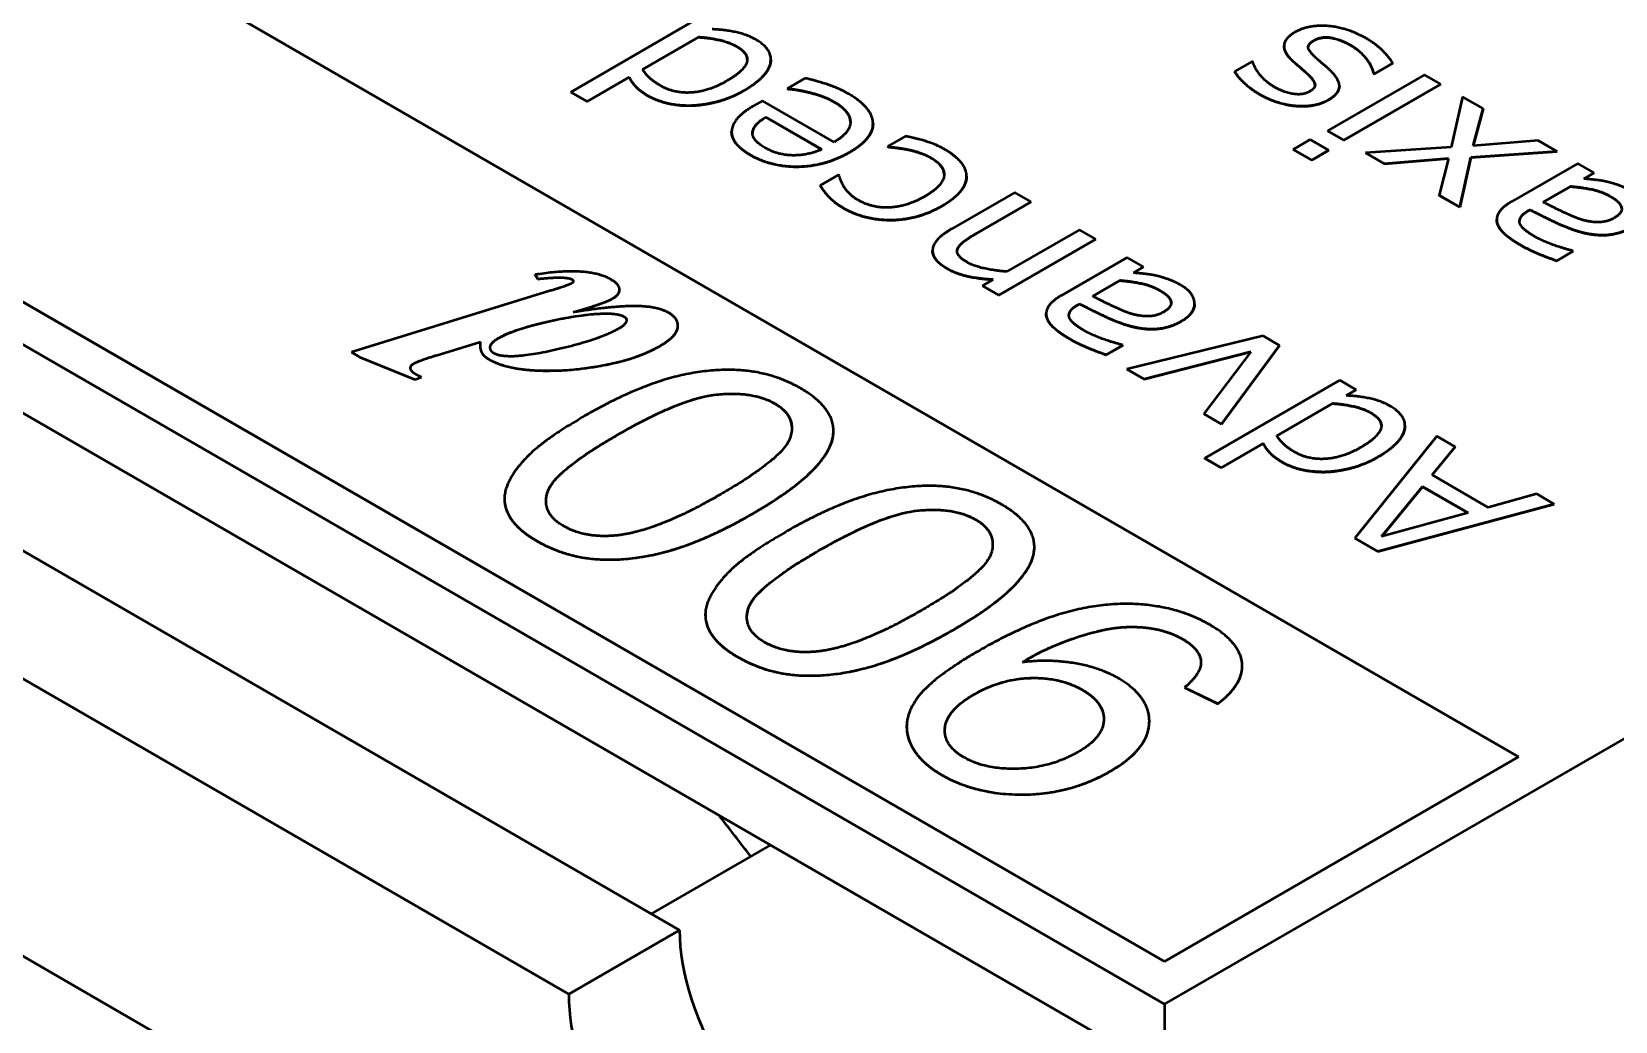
# Model space of a CAD drawing. Header units: millimetres. Extents: x 3137 to 5094, y 789 to 1822.
# Drawn here: x 4027.28 to 4057.59, y 1559.58 to 1578.5 of the extents above; entities that cross this region are included whole.
import ezdxf

# ---------------------------------------------------------------- set-up
doc = ezdxf.new("R2010")
doc.units = ezdxf.units.MM
doc.header["$LTSCALE"] = 1.8
doc.layers.add('외형선(ISO)', color=7, linetype='Continuous', lineweight=50)
doc.layers.add('좁은 외형선(ISO)', color=7, linetype='Continuous', lineweight=35)

msp = doc.modelspace()

# ---------------------------------------------------------------- linework, layer by layer
at = {"layer": '외형선(ISO)'}
for p, q in [((4055.738, 1564.633), (3993.513, 1600.558)), ((3985.32, 1596.645), (4048.96, 1559.903)), ((3986.735, 1596.645), (4048.96, 1560.719)), ((4048.96, 1560.719), (3986.735, 1596.645)), ((4047.829, 1559.249), (3986.452, 1594.685)), ((4040.184, 1578.843), (4037.598, 1577.35)), ((4038.974, 1577.783), (4040.041, 1578.399)), ((4040.041, 1578.398), (4038.975, 1577.782)), ((4040.041, 1578.398), (4040.041, 1578.399)), ((4051.25, 1578.234), (4051.25, 1578.235)), ((4041.429, 1577.973), (4041.429, 1577.974)), ((4050.637, 1577.936), (4050.304, 1577.743)), ((4050.654, 1577.926), (4050.637, 1577.936)), ((4052.981, 1577.698), (4053.332, 1577.901)), ((4053.332, 1577.9), (4052.981, 1577.697)), ((4053.332, 1577.9), (4053.332, 1577.901)), ((4037.911, 1577.169), (4038.716, 1577.634)), ((4038.716, 1577.633), (4037.911, 1577.169)), ((4038.716, 1577.633), (4038.716, 1577.634)), ((4042.087, 1577.614), (4041.746, 1577.417)), ((4050.304, 1577.742), (4050.304, 1577.743)), ((4053.939, 1577.679), (4052.082, 1576.607)), ((4052.965, 1577.707), (4052.981, 1577.698)), ((4052.965, 1577.706), (4052.965, 1577.707)), ((4052.981, 1577.697), (4052.965, 1577.706)), ((4052.981, 1577.697), (4052.981, 1577.698)), ((4054.252, 1577.498), (4053.939, 1577.679)), ((4037.598, 1577.35), (4037.911, 1577.169)), ((4037.598, 1577.349), (4037.598, 1577.35)), ((4037.911, 1577.169), (4037.598, 1577.349)), ((4041.746, 1577.417), (4041.762, 1577.407)), ((4041.746, 1577.416), (4041.746, 1577.417)), ((4041.762, 1577.407), (4041.746, 1577.416)), ((4041.762, 1577.407), (4041.762, 1577.407)), ((4052.31, 1577.466), (4052.31, 1577.467)), ((4054.252, 1577.498), (4052.395, 1576.426)), ((4052.395, 1576.426), (4054.252, 1577.498)), ((4054.252, 1577.498), (4054.252, 1577.498)), ((4054.664, 1577.26), (4054.45, 1576.295)), ((4055.06, 1577.032), (4054.664, 1577.26)), ((4037.911, 1577.169), (4037.911, 1577.169)), ((4039.92, 1577.089), (4039.92, 1577.09)), ((4041.267, 1577.182), (4041.098, 1577.084)), ((4042.637, 1576.391), (4041.267, 1577.182)), ((4051.512, 1577.08), (4051.512, 1577.081)), ((4054.87, 1576.318), (4055.06, 1577.032)), ((4055.06, 1577.031), (4054.87, 1576.318)), ((4055.06, 1577.031), (4055.06, 1577.032)), ((4042.398, 1576.253), (4041.334, 1576.868)), ((4041.334, 1576.868), (4042.399, 1576.254)), ((4041.334, 1576.868), (4041.334, 1576.868)), ((4042.95, 1576.795), (4042.95, 1576.796)), ((4043.384, 1576.744), (4043.384, 1576.745)), ((4040.678, 1576.587), (4040.678, 1576.588)), ((4044.005, 1576.505), (4043.661, 1576.306)), ((4051.751, 1576.439), (4051.427, 1576.253)), ((4052.104, 1576.235), (4051.751, 1576.439)), ((4052.082, 1576.607), (4052.395, 1576.426)), ((4052.082, 1576.606), (4052.082, 1576.607)), ((4052.395, 1576.426), (4052.082, 1576.606)), ((4052.395, 1576.426), (4052.395, 1576.426)), ((4056.112, 1576.424), (4054.87, 1576.318)), ((4056.476, 1576.214), (4056.112, 1576.424)), ((4013.8, 1576.264), (4039.68, 1561.322)), ((4043.661, 1576.306), (4043.677, 1576.297)), ((4043.661, 1576.305), (4043.661, 1576.306)), ((4043.677, 1576.296), (4043.661, 1576.305)), ((4043.677, 1576.296), (4043.677, 1576.297)), ((4051.427, 1576.253), (4051.781, 1576.048)), ((4051.427, 1576.252), (4051.427, 1576.253)), ((4051.781, 1576.048), (4051.427, 1576.252)), ((4051.781, 1576.048), (4052.104, 1576.235)), ((4052.104, 1576.234), (4051.781, 1576.048)), ((4051.781, 1576.048), (4051.781, 1576.048)), ((4052.104, 1576.234), (4052.104, 1576.235)), ((4054.45, 1576.295), (4052.807, 1576.188)), ((4053.171, 1575.978), (4052.807, 1576.188)), ((4052.807, 1576.188), (4053.171, 1575.979)), ((4052.807, 1576.188), (4052.807, 1576.188)), ((4053.171, 1575.979), (4054.397, 1576.08)), ((4054.397, 1576.079), (4053.171, 1575.978)), ((4054.397, 1576.08), (4054.217, 1575.374)), ((4054.828, 1576.097), (4054.613, 1575.145)), ((4054.613, 1575.146), (4054.828, 1576.097)), ((4054.828, 1576.097), (4056.476, 1576.214)), ((4056.476, 1576.213), (4054.828, 1576.097)), ((4054.828, 1576.097), (4054.828, 1576.097)), ((4056.476, 1576.213), (4056.476, 1576.214)), ((4042.722, 1575.764), (4042.374, 1575.563)), ((4042.738, 1575.755), (4042.722, 1575.764)), ((4045.175, 1575.74), (4045.175, 1575.741)), ((4045.175, 1575.73), (4045.175, 1575.731)), ((4053.171, 1575.978), (4053.171, 1575.979)), ((4056.872, 1575.986), (4055.611, 1575.258)), ((4057.185, 1575.805), (4056.872, 1575.986)), ((4056.989, 1575.692), (4057.185, 1575.805)), ((4057.185, 1575.804), (4056.99, 1575.691)), ((4057.185, 1575.804), (4057.185, 1575.805)), ((4042.374, 1575.562), (4042.374, 1575.563)), ((4046.096, 1575.43), (4044.89, 1574.734)), ((4046.409, 1575.249), (4046.096, 1575.43)), ((4056.211, 1575.242), (4056.731, 1575.542)), ((4056.731, 1575.541), (4056.212, 1575.242)), ((4056.731, 1575.541), (4056.731, 1575.542)), ((4046.409, 1575.249), (4045.35, 1574.637)), ((4045.35, 1574.638), (4046.409, 1575.249)), ((4046.409, 1575.249), (4046.409, 1575.249)), ((4054.217, 1575.374), (4054.613, 1575.146)), ((4054.217, 1575.373), (4054.217, 1575.374)), ((4054.613, 1575.145), (4054.217, 1575.373)), ((4054.613, 1575.145), (4054.613, 1575.146)), ((4037.559, 1560.097), (4011.679, 1575.039)), ((4055.32, 1574.908), (4055.32, 1574.909)), ((4055.91, 1575.069), (4055.959, 1575.097)), ((4055.959, 1575.096), (4055.91, 1575.068)), ((4055.959, 1575.096), (4055.959, 1575.097)), ((4047.647, 1574.534), (4045.791, 1573.462)), ((4045.791, 1573.463), (4047.647, 1574.534)), ((4047.334, 1574.715), (4045.946, 1573.914)), ((4047.647, 1574.534), (4047.334, 1574.715)), ((4047.647, 1574.534), (4047.647, 1574.534)), ((4048.96, 1559.903), (4074.416, 1574.599)), ((4044.523, 1574.313), (4044.523, 1574.314)), ((4045.003, 1574.358), (4045.003, 1574.358)), ((4056.468, 1574.122), (4056.785, 1574.305)), ((4056.785, 1574.304), (4056.468, 1574.121)), ((4056.785, 1574.305), (4056.769, 1574.314)), ((4056.785, 1574.304), (4056.785, 1574.305)), ((4048.249, 1574.187), (4046.989, 1573.459)), ((4048.563, 1574.006), (4048.249, 1574.187)), ((4048.367, 1573.893), (4048.563, 1574.006)), ((4048.563, 1574.005), (4048.368, 1573.893)), ((4048.563, 1574.005), (4048.563, 1574.006)), ((4056.468, 1574.121), (4056.468, 1574.122)), ((4036.921, 1573.856), (4036.921, 1573.857)), ((4036.921, 1573.857), (4036.967, 1573.774)), ((4036.921, 1573.856), (4036.967, 1573.773)), ((4036.967, 1573.773), (4036.967, 1573.774)), ((4037.478, 1573.798), (4037.478, 1573.799)), ((4045.684, 1573.762), (4045.478, 1573.643)), ((4045.791, 1573.462), (4045.478, 1573.643)), ((4045.478, 1573.643), (4045.791, 1573.463)), ((4045.478, 1573.643), (4045.478, 1573.643)), ((4047.589, 1573.444), (4048.108, 1573.744)), ((4048.108, 1573.743), (4047.589, 1573.443)), ((4048.108, 1573.743), (4048.108, 1573.744)), ((4034.73, 1556.423), (4005.315, 1573.406)), ((4037.201, 1573.545), (4033.402, 1572.373)), ((4038.533, 1573.57), (4038.533, 1573.571)), ((4045.791, 1573.462), (4045.791, 1573.463)), ((4037.643, 1573.137), (4037.992, 1573.242)), ((4037.648, 1573.137), (4037.992, 1573.241)), ((4037.992, 1573.241), (4037.992, 1573.242)), ((4046.697, 1573.11), (4046.697, 1573.111)), ((4047.288, 1573.27), (4047.336, 1573.298)), ((4047.336, 1573.297), (4047.288, 1573.269)), ((4047.336, 1573.297), (4047.336, 1573.298)), ((4049.538, 1573.3), (4049.538, 1573.301)), ((4039.649, 1572.88), (4039.649, 1572.881)), ((4035.02, 1572.313), (4035.869, 1572.57)), ((4035.02, 1572.312), (4035.869, 1572.569)), ((4035.865, 1572.502), (4035.865, 1572.503)), ((4047.845, 1572.323), (4048.163, 1572.506)), ((4048.163, 1572.505), (4047.845, 1572.322)), ((4048.163, 1572.506), (4048.146, 1572.515)), ((4048.163, 1572.505), (4048.163, 1572.506)), ((4050.852, 1572.685), (4048.243, 1572.046)), ((4050.056, 1571), (4051.165, 1572.504)), ((4051.165, 1572.503), (4050.056, 1570.999)), ((4051.165, 1572.504), (4050.852, 1572.685)), ((4051.165, 1572.503), (4051.165, 1572.504)), ((4033.402, 1572.373), (4033.564, 1572.279)), ((4033.402, 1572.372), (4033.402, 1572.373)), ((4033.402, 1572.372), (4033.564, 1572.279)), ((4033.564, 1572.279), (4034.616, 1571.852)), ((4033.564, 1572.279), (4034.616, 1571.853)), ((4033.564, 1572.279), (4033.564, 1572.279)), ((4047.845, 1572.322), (4047.845, 1572.323)), ((4048.571, 1571.858), (4050.617, 1572.381)), ((4050.616, 1572.38), (4048.571, 1571.857)), ((4050.617, 1572.381), (4049.718, 1571.195)), ((4034.616, 1571.853), (4034.74, 1571.898)), ((4034.616, 1571.852), (4034.74, 1571.897)), ((4034.616, 1571.852), (4034.616, 1571.853)), ((4034.74, 1571.897), (4034.74, 1571.898)), ((4048.571, 1571.857), (4048.243, 1572.046)), ((4048.243, 1572.046), (4048.571, 1571.858)), ((4048.243, 1572.046), (4048.243, 1572.046)), ((4048.571, 1571.857), (4048.571, 1571.858)), ((4052.32, 1571.837), (4049.734, 1570.344)), ((4052.633, 1571.656), (4052.32, 1571.837)), ((4052.44, 1571.544), (4052.633, 1571.656)), ((4052.633, 1571.655), (4052.441, 1571.544)), ((4052.633, 1571.655), (4052.633, 1571.656)), ((4049.718, 1571.195), (4050.056, 1571)), ((4049.718, 1571.194), (4049.718, 1571.195)), ((4050.056, 1570.999), (4049.718, 1571.194)), ((4051.11, 1570.776), (4052.177, 1571.392)), ((4052.177, 1571.391), (4051.111, 1570.776)), ((4052.177, 1571.391), (4052.177, 1571.392)), ((4050.056, 1570.999), (4050.056, 1571)), ((4053.565, 1570.967), (4053.565, 1570.967)), ((4042.627, 1570.867), (4042.627, 1570.868)), ((4050.047, 1570.163), (4050.852, 1570.627)), ((4050.852, 1570.626), (4050.047, 1570.162)), ((4050.852, 1570.626), (4050.852, 1570.627)), ((4054.177, 1570.765), (4052.603, 1568.816)), ((4054.526, 1570.563), (4054.177, 1570.765)), ((4049.734, 1570.344), (4050.047, 1570.163)), ((4049.734, 1570.343), (4049.734, 1570.344)), ((4050.047, 1570.162), (4049.734, 1570.343)), ((4054.082, 1570.026), (4054.526, 1570.563)), ((4054.526, 1570.562), (4054.082, 1570.026)), ((4054.526, 1570.562), (4054.526, 1570.563)), ((4050.047, 1570.162), (4050.047, 1570.163)), ((4052.056, 1570.083), (4052.056, 1570.083)), ((4055.159, 1569.405), (4054.082, 1570.026)), ((4053.118, 1568.849), (4053.9, 1569.802)), ((4053.9, 1569.801), (4053.119, 1568.85)), ((4053.9, 1569.802), (4054.771, 1569.3)), ((4053.9, 1569.801), (4053.9, 1569.802)), ((4054.77, 1569.299), (4053.9, 1569.801)), ((4036.33, 1569.569), (4036.33, 1569.569)), ((4053.044, 1568.561), (4056.42, 1569.47)), ((4056.42, 1569.469), (4053.044, 1568.56)), ((4056.086, 1569.662), (4055.159, 1569.405)), ((4056.42, 1569.47), (4056.086, 1569.662)), ((4056.42, 1569.469), (4056.42, 1569.47)), ((4054.771, 1569.3), (4053.118, 1568.849)), ((4052.603, 1568.816), (4053.044, 1568.561)), ((4052.603, 1568.815), (4052.603, 1568.816)), ((4053.044, 1568.56), (4052.603, 1568.815)), ((4046.472, 1568.647), (4046.472, 1568.648)), ((4053.044, 1568.56), (4053.044, 1568.561)), ((4040.175, 1567.349), (4040.175, 1567.35)), ((4050.45, 1566.366), (4050.45, 1566.367)), ((4049.345, 1565.958), (4049.345, 1565.959)), ((4049.345, 1565.959), (4049.983, 1565.652)), ((4049.345, 1565.958), (4049.983, 1565.651)), ((4049.983, 1565.651), (4049.983, 1565.652)), ((4044.028, 1565.209), (4044.028, 1565.21)), ((4048.672, 1565.312), (4048.672, 1565.313)), ((4048.96, 1560.719), (4055.738, 1564.633)), ((4055.738, 1564.632), (4048.96, 1560.719)), ((4055.738, 1564.632), (4055.738, 1564.633)), ((4039.145, 1561.631), (4041.424, 1562.947)), ((4037.559, 1560.097), (4039.68, 1561.322)), ((4048.96, 1560.719), (4048.96, 1560.719)), ((4048.96, 1559.903), (4048.96, 1538.674))]:
    msp.add_line(p, q, dxfattribs=at)
for centre, major_axis, start_param, end_param in [((4033.245, 1553.606), (-10, 17.321), 4.913747, 4.964613), ((4042.155, 1559.894), (1.75, -3.031), 3.927277, 5.632048), ((4040.034, 1558.669), (1.75, -3.031), 3.927277, 7.068298)]:
    msp.add_ellipse(centre, major_axis=major_axis, ratio=0.57735, start_param=start_param, end_param=end_param, dxfattribs=at)
for points, degree in [([(4041.148, 1578.348), (4040.976, 1578.447), (4040.556, 1578.54), (4040.304, 1578.55)], 2), ([(4051.458, 1578.493), (4051.256, 1578.377), (4051.25, 1578.238)], 2), ([(4052.821, 1578.376), (4052.458, 1578.585), (4051.712, 1578.64), (4051.458, 1578.493)], 2), ([(4040.041, 1578.399), (4040.253, 1578.386), (4040.643, 1578.296), (4040.776, 1578.219)], 2), ([(4040.776, 1578.218), (4040.643, 1578.295), (4040.253, 1578.385), (4040.041, 1578.398)], 2), ([(4040.776, 1578.219), (4041.025, 1578.076), (4040.906, 1577.746), (4040.576, 1577.556)], 2), ([(4040.977, 1577.973), (4040.976, 1578.103), (4040.776, 1578.218)], 2), ([(4040.904, 1577.371), (4041.358, 1577.634), (4041.481, 1578.155), (4041.148, 1578.348)], 2), ([(4051.25, 1578.238), (4051.248, 1578.099), (4051.415, 1577.944)], 2), ([(4051.415, 1577.943), (4051.25, 1578.096), (4051.25, 1578.234)], 2), ([(4051.817, 1578.332), (4051.712, 1578.271), (4051.712, 1578.206)], 2), ([(4051.712, 1578.199), (4051.706, 1578.268), (4051.817, 1578.332)], 2), ([(4051.86, 1578.005), (4051.722, 1578.131), (4051.712, 1578.199)], 2), ([(4051.817, 1578.332), (4051.961, 1578.415), (4052.326, 1578.358), (4052.532, 1578.239)], 2), ([(4052.532, 1578.238), (4052.326, 1578.357), (4051.961, 1578.414), (4051.817, 1578.332)], 2), ([(4052.532, 1578.239), (4052.698, 1578.143), (4052.93, 1577.858), (4052.965, 1577.707)], 2), ([(4052.965, 1577.706), (4052.93, 1577.857), (4052.698, 1578.143), (4052.532, 1578.238)], 2), ([(4053.332, 1577.901), (4053.272, 1578.001), (4053.027, 1578.257), (4052.821, 1578.376)], 2), ([(4051.07, 1577.444), (4050.906, 1577.538), (4050.684, 1577.806), (4050.654, 1577.926)], 2), ([(4051.415, 1577.944), (4051.47, 1577.894), (4051.644, 1577.747), (4051.71, 1577.685)], 2), ([(4051.71, 1577.684), (4051.644, 1577.746), (4051.47, 1577.893), (4051.415, 1577.943)], 2), ([(4052.151, 1577.746), (4052.086, 1577.811), (4051.91, 1577.957), (4051.86, 1578.005)], 2), ([(4038.716, 1577.634), (4038.774, 1577.523), (4038.94, 1577.357), (4039.085, 1577.273)], 2), ([(4039.085, 1577.272), (4038.94, 1577.356), (4038.774, 1577.522), (4038.716, 1577.633)], 2), ([(4039.318, 1577.47), (4039.2, 1577.538), (4039.043, 1577.678), (4038.974, 1577.783)], 2), ([(4040.576, 1577.556), (4040.239, 1577.361), (4039.58, 1577.319), (4039.318, 1577.47)], 2), ([(4042.912, 1577.318), (4042.73, 1577.423), (4042.312, 1577.561), (4042.087, 1577.614)], 2), ([(4050.304, 1577.743), (4050.359, 1577.644), (4050.619, 1577.4), (4050.785, 1577.305)], 2), ([(4050.785, 1577.304), (4050.619, 1577.4), (4050.359, 1577.643), (4050.304, 1577.742)], 2), ([(4051.71, 1577.685), (4051.829, 1577.574), (4051.841, 1577.5)], 2), ([(4051.841, 1577.499), (4051.829, 1577.573), (4051.71, 1577.684)], 2), ([(4052.1, 1577.199), (4052.284, 1577.305), (4052.33, 1577.567), (4052.151, 1577.746)], 2), ([(4039.085, 1577.273), (4039.247, 1577.18), (4039.681, 1577.083), (4039.92, 1577.09)], 2), ([(4039.92, 1577.089), (4039.681, 1577.082), (4039.247, 1577.179), (4039.085, 1577.272)], 2), ([(4039.92, 1577.09), (4040.164, 1577.101), (4040.669, 1577.236), (4040.904, 1577.371)], 2), ([(4040.904, 1577.37), (4040.669, 1577.235), (4040.164, 1577.1), (4039.92, 1577.089)], 2), ([(4042.643, 1577.157), (4042.453, 1577.267), (4041.918, 1577.401), (4041.762, 1577.407)], 2), ([(4041.762, 1577.407), (4041.918, 1577.402), (4042.453, 1577.267), (4042.643, 1577.158)], 2), ([(4042.932, 1576.195), (4043.393, 1576.461), (4043.374, 1577.05), (4042.912, 1577.318)], 2), ([(4050.785, 1577.305), (4050.963, 1577.202), (4051.34, 1577.089), (4051.512, 1577.081)], 2), ([(4051.512, 1577.08), (4051.34, 1577.088), (4050.963, 1577.201), (4050.785, 1577.304)], 2), ([(4051.74, 1577.36), (4051.609, 1577.284), (4051.241, 1577.344), (4051.07, 1577.444)], 2), ([(4051.841, 1577.5), (4051.856, 1577.426), (4051.74, 1577.36)], 2), ([(4051.843, 1577.483), (4051.843, 1577.491), (4051.841, 1577.499)], 2), ([(4041.098, 1577.084), (4040.693, 1576.851), (4040.663, 1576.362), (4041.039, 1576.145)], 2), ([(4042.643, 1577.158), (4042.786, 1577.075), (4042.944, 1576.891), (4042.95, 1576.796)], 2), ([(4042.95, 1576.795), (4042.944, 1576.89), (4042.786, 1577.074), (4042.643, 1577.157)], 2), ([(4051.512, 1577.081), (4051.688, 1577.07), (4051.987, 1577.133), (4052.1, 1577.199)], 2), ([(4052.1, 1577.198), (4051.987, 1577.132), (4051.688, 1577.069), (4051.512, 1577.08)], 2), ([(4041.314, 1576.285), (4041.065, 1576.429), (4041.089, 1576.725), (4041.334, 1576.868)], 2), ([(4042.95, 1576.796), (4042.96, 1576.697), (4042.809, 1576.491), (4042.637, 1576.391)], 2), ([(4043.384, 1576.744), (4043.384, 1576.455), (4042.932, 1576.195)], 2), ([(4042.951, 1576.772), (4042.951, 1576.784), (4042.95, 1576.795)], 2), ([(4041.039, 1576.144), (4040.678, 1576.353), (4040.678, 1576.587)], 2), ([(4044.756, 1576.253), (4044.599, 1576.344), (4044.235, 1576.458), (4044.005, 1576.505)], 2), ([(4042.932, 1576.195), (4042.477, 1575.932), (4041.445, 1575.91), (4041.039, 1576.144)], 2), ([(4041.039, 1576.145), (4041.445, 1575.911), (4042.477, 1575.933), (4042.932, 1576.195)], 2), ([(4042.399, 1576.254), (4042.158, 1576.138), (4041.566, 1576.139), (4041.314, 1576.285)], 2), ([(4043.677, 1576.297), (4043.74, 1576.293), (4043.938, 1576.268), (4044.039, 1576.249)], 2), ([(4044.039, 1576.248), (4043.938, 1576.267), (4043.74, 1576.293), (4043.677, 1576.296)], 2), ([(4044.039, 1576.249), (4044.158, 1576.227), (4044.403, 1576.142), (4044.498, 1576.087)], 2), ([(4044.498, 1576.086), (4044.403, 1576.141), (4044.158, 1576.226), (4044.039, 1576.248)], 2), ([(4044.498, 1576.087), (4044.77, 1575.93), (4044.712, 1575.548), (4044.376, 1575.354)], 2), ([(4044.744, 1575.775), (4044.744, 1575.944), (4044.498, 1576.086)], 2), ([(4045.174, 1575.736), (4045.177, 1575.875), (4044.958, 1576.136), (4044.756, 1576.253)], 2), ([(4043.102, 1575.281), (4042.958, 1575.364), (4042.772, 1575.609), (4042.738, 1575.755)], 2), ([(4044.7, 1575.168), (4044.944, 1575.309), (4045.177, 1575.597), (4045.174, 1575.736)], 2), ([(4045.175, 1575.74), (4045.175, 1575.738), (4045.174, 1575.735)], 2), ([(4042.374, 1575.563), (4042.437, 1575.452), (4042.655, 1575.224), (4042.815, 1575.132)], 2), ([(4042.815, 1575.131), (4042.655, 1575.223), (4042.437, 1575.452), (4042.374, 1575.562)], 2), ([(4056.731, 1575.542), (4056.935, 1575.527), (4057.337, 1575.444), (4057.5, 1575.35)], 2), ([(4057.5, 1575.349), (4057.337, 1575.443), (4056.935, 1575.526), (4056.731, 1575.541)], 2), ([(4057.397, 1575.64), (4057.3, 1575.661), (4057.058, 1575.685), (4056.989, 1575.692)], 2), ([(4057.902, 1575.451), (4057.767, 1575.529), (4057.512, 1575.616), (4057.397, 1575.64)], 2), ([(4042.815, 1575.132), (4043.225, 1574.895), (4044.245, 1574.905), (4044.7, 1575.168)], 2), ([(4044.7, 1575.167), (4044.245, 1574.905), (4043.225, 1574.894), (4042.815, 1575.131)], 2), ([(4044.376, 1575.354), (4044.031, 1575.155), (4043.368, 1575.127), (4043.102, 1575.281)], 2), ([(4055.611, 1575.258), (4055.434, 1575.155), (4055.3, 1574.952), (4055.329, 1574.847)], 2), ([(4056.925, 1574.915), (4056.781, 1574.963), (4056.361, 1575.166), (4056.211, 1575.242)], 2), ([(4057.5, 1575.35), (4057.696, 1575.237), (4057.727, 1575.033), (4057.567, 1574.94)], 2), ([(4055.329, 1574.846), (4055.32, 1574.878), (4055.32, 1574.908)], 2), ([(4055.329, 1574.847), (4055.357, 1574.74), (4055.583, 1574.534), (4055.779, 1574.421)], 2), ([(4055.779, 1574.421), (4055.583, 1574.534), (4055.357, 1574.739), (4055.329, 1574.846)], 2), ([(4055.769, 1574.821), (4055.741, 1574.884), (4055.805, 1575.008), (4055.91, 1575.069)], 2), ([(4056.058, 1574.58), (4055.957, 1574.638), (4055.797, 1574.761), (4055.769, 1574.821)], 2), ([(4055.959, 1575.097), (4056.246, 1574.947), (4056.771, 1574.705), (4057.015, 1574.65)], 2), ([(4057.015, 1574.649), (4056.771, 1574.704), (4056.246, 1574.947), (4055.959, 1575.096)], 2), ([(4057.567, 1574.94), (4057.424, 1574.858), (4057.096, 1574.86), (4056.925, 1574.915)], 2), ([(4044.89, 1574.734), (4044.548, 1574.537), (4044.502, 1574.146), (4044.803, 1573.972)], 2), ([(4045.003, 1574.358), (4045.029, 1574.418), (4045.223, 1574.565), (4045.35, 1574.638)], 2), ([(4045.35, 1574.637), (4045.223, 1574.564), (4045.029, 1574.417), (4045.003, 1574.358)], 2), ([(4056.769, 1574.314), (4056.547, 1574.372), (4056.181, 1574.509), (4056.058, 1574.58)], 2), ([(4057.91, 1574.765), (4057.698, 1574.642), (4057.258, 1574.595), (4057.015, 1574.649)], 2), ([(4057.015, 1574.65), (4057.258, 1574.596), (4057.698, 1574.643), (4057.91, 1574.765)], 2), ([(4044.803, 1573.971), (4044.523, 1574.133), (4044.523, 1574.313)], 2), ([(4045.003, 1574.358), (4044.993, 1574.334), (4044.993, 1574.31)], 2), ([(4045.189, 1574.092), (4045.063, 1574.165), (4044.976, 1574.294), (4045.003, 1574.358)], 2), ([(4056.468, 1574.121), (4056.353, 1574.159), (4055.947, 1574.324), (4055.779, 1574.421)], 2), ([(4055.779, 1574.421), (4055.947, 1574.325), (4056.353, 1574.16), (4056.468, 1574.122)], 2), ([(4038.374, 1573.762), (4037.932, 1574.017), (4036.921, 1573.857)], 2), ([(4044.803, 1573.972), (4044.966, 1573.878), (4045.415, 1573.775), (4045.684, 1573.762)], 2), ([(4045.946, 1573.914), (4045.722, 1573.931), (4045.316, 1574.019), (4045.189, 1574.092)], 2), ([(4036.967, 1573.774), (4037.308, 1573.814), (4037.478, 1573.799)], 2), ([(4037.617, 1573.689), (4037.559, 1573.655), (4037.201, 1573.545)], 2), ([(4037.478, 1573.799), (4037.576, 1573.792), (4037.623, 1573.765)], 2), ([(4037.623, 1573.765), (4037.646, 1573.752), (4037.646, 1573.705), (4037.617, 1573.689)], 2), ([(4038.408, 1573.405), (4038.535, 1573.479), (4038.53, 1573.672), (4038.374, 1573.762)], 2), ([(4048.108, 1573.744), (4048.312, 1573.728), (4048.714, 1573.646), (4048.878, 1573.551)], 2), ([(4048.878, 1573.55), (4048.714, 1573.645), (4048.312, 1573.728), (4048.108, 1573.743)], 2), ([(4048.775, 1573.842), (4048.678, 1573.863), (4048.435, 1573.886), (4048.367, 1573.893)], 2), ([(4049.28, 1573.653), (4049.144, 1573.731), (4048.89, 1573.817), (4048.775, 1573.842)], 2), ([(4049.288, 1572.967), (4049.544, 1573.115), (4049.53, 1573.508), (4049.28, 1573.653)], 2), ([(4037.992, 1573.242), (4038.287, 1573.335), (4038.408, 1573.405)], 2), ([(4046.989, 1573.459), (4046.811, 1573.356), (4046.678, 1573.153), (4046.706, 1573.048)], 2), ([(4048.302, 1573.116), (4048.158, 1573.164), (4047.738, 1573.367), (4047.589, 1573.444)], 2), ([(4048.878, 1573.551), (4049.074, 1573.438), (4049.104, 1573.234), (4048.944, 1573.142)], 2), ([(4036.227, 1572.65), (4036.525, 1572.821), (4037.926, 1573.127), (4038.351, 1573.112)], 2), ([(4038.977, 1573.25), (4038.544, 1573.28), (4037.643, 1573.137)], 2), ([(4038.351, 1573.112), (4038.527, 1573.107), (4038.622, 1573.052)], 2), ([(4038.622, 1573.052), (4038.677, 1573.02), (4038.645, 1572.898), (4038.521, 1572.826)], 2), ([(4039.474, 1573.127), (4039.301, 1573.227), (4038.977, 1573.25)], 2), ([(4039.315, 1572.498), (4039.621, 1572.675), (4039.671, 1573.013), (4039.474, 1573.127)], 2), ([(4046.706, 1573.048), (4046.697, 1573.079), (4046.697, 1573.11)], 2), ([(4047.156, 1572.622), (4046.96, 1572.735), (4046.734, 1572.94), (4046.706, 1573.048)], 2), ([(4046.706, 1573.048), (4046.734, 1572.941), (4046.96, 1572.736), (4047.156, 1572.623)], 2), ([(4047.146, 1573.023), (4047.118, 1573.086), (4047.183, 1573.209), (4047.288, 1573.27)], 2), ([(4047.435, 1572.781), (4047.334, 1572.84), (4047.175, 1572.962), (4047.146, 1573.023)], 2), ([(4047.336, 1573.298), (4047.623, 1573.149), (4048.148, 1572.906), (4048.393, 1572.851)], 2), ([(4048.393, 1572.851), (4048.148, 1572.905), (4047.623, 1573.148), (4047.336, 1573.297)], 2), ([(4048.944, 1573.142), (4048.801, 1573.059), (4048.474, 1573.061), (4048.302, 1573.116)], 2), ([(4049.538, 1573.3), (4049.538, 1573.11), (4049.288, 1572.966)], 2), ([(4038.521, 1572.826), (4038.177, 1572.628), (4036.759, 1572.283), (4036.404, 1572.294)], 2), ([(4048.146, 1572.515), (4047.924, 1572.574), (4047.558, 1572.71), (4047.435, 1572.781)], 2), ([(4048.393, 1572.851), (4048.635, 1572.798), (4049.076, 1572.844), (4049.288, 1572.967)], 2), ([(4049.288, 1572.966), (4049.076, 1572.844), (4048.635, 1572.797), (4048.393, 1572.851)], 2), ([(4035.869, 1572.57), (4035.855, 1572.441), (4035.93, 1572.298), (4036.031, 1572.239)], 2), ([(4036.031, 1572.239), (4036.23, 1572.124), (4036.863, 1572.009), (4037.825, 1572.038), (4038.928, 1572.274), (4039.315, 1572.498)], 2), ([(4036.132, 1572.351), (4036.048, 1572.4), (4036.069, 1572.558), (4036.227, 1572.65)], 2), ([(4047.156, 1572.623), (4047.324, 1572.526), (4047.73, 1572.361), (4047.845, 1572.323)], 2), ([(4047.845, 1572.322), (4047.73, 1572.361), (4047.324, 1572.525), (4047.156, 1572.622)], 2), ([(4034.627, 1571.953), (4034.541, 1572.003), (4034.526, 1572.118), (4034.59, 1572.154)], 2), ([(4034.59, 1572.154), (4034.697, 1572.216), (4035.02, 1572.313)], 2), ([(4036.404, 1572.294), (4036.219, 1572.301), (4036.132, 1572.351)], 2), ([(4034.74, 1571.898), (4034.671, 1571.928), (4034.627, 1571.953)], 2), ([(4042, 1571.681), (4041.46, 1571.992), (4040.166, 1572.069), (4038.736, 1571.657), (4037.865, 1571.154)], 2), ([(4038.491, 1570.792), (4039.71, 1571.496), (4041.087, 1571.633), (4041.502, 1571.393)], 2), ([(4042.615, 1570.738), (4042.717, 1571.267), (4042, 1571.681)], 2), ([(4053.284, 1571.341), (4053.112, 1571.44), (4052.692, 1571.533), (4052.44, 1571.544)], 2), ([(4041.502, 1571.393), (4041.921, 1571.152), (4041.687, 1570.359), (4040.464, 1569.653)], 2), ([(4052.177, 1571.392), (4052.389, 1571.379), (4052.779, 1571.289), (4052.912, 1571.213)], 2), ([(4052.912, 1571.212), (4052.779, 1571.289), (4052.389, 1571.378), (4052.177, 1571.391)], 2), ([(4052.912, 1571.213), (4053.161, 1571.069), (4053.042, 1570.739), (4052.712, 1570.549)], 2), ([(4053.113, 1570.967), (4053.112, 1571.096), (4052.912, 1571.212)], 2), ([(4053.04, 1570.365), (4053.494, 1570.627), (4053.617, 1571.148), (4053.284, 1571.341)], 2), ([(4037.865, 1571.154), (4037.129, 1570.729), (4036.484, 1570.1), (4036.269, 1569.527), (4036.552, 1568.993), (4036.948, 1568.764)], 2), ([(4037.457, 1569.05), (4037.035, 1569.294), (4037.269, 1570.086), (4038.491, 1570.792)], 2), ([(4041.091, 1569.291), (4042.483, 1570.095), (4042.615, 1570.738)], 2), ([(4042.615, 1570.737), (4042.623, 1570.78), (4042.627, 1570.824), (4042.627, 1570.867)], 3), ([(4050.852, 1570.627), (4050.91, 1570.516), (4051.076, 1570.351), (4051.221, 1570.267)], 2), ([(4051.221, 1570.266), (4051.076, 1570.35), (4050.91, 1570.515), (4050.852, 1570.626)], 2), ([(4051.454, 1570.464), (4051.336, 1570.531), (4051.179, 1570.671), (4051.11, 1570.776)], 2), ([(4052.712, 1570.549), (4052.375, 1570.354), (4051.716, 1570.312), (4051.454, 1570.464)], 2), ([(4052.056, 1570.083), (4052.3, 1570.094), (4052.805, 1570.229), (4053.04, 1570.365)], 2), ([(4053.04, 1570.364), (4052.805, 1570.228), (4052.3, 1570.093), (4052.056, 1570.083)], 2), ([(4051.221, 1570.267), (4051.383, 1570.173), (4051.817, 1570.076), (4052.056, 1570.083)], 2), ([(4052.056, 1570.083), (4051.817, 1570.076), (4051.383, 1570.172), (4051.221, 1570.266)], 2), ([(4045.844, 1569.461), (4045.305, 1569.773), (4044.011, 1569.849), (4042.581, 1569.437), (4041.709, 1568.934)], 2), ([(4040.464, 1569.653), (4039.246, 1568.949), (4038.48, 1568.869)], 2), ([(4046.459, 1568.518), (4046.561, 1569.048), (4045.844, 1569.461)], 2), ([(4036.948, 1568.764), (4037.491, 1568.451), (4038.778, 1568.374), (4040.212, 1568.784), (4041.091, 1569.291)], 2), ([(4042.336, 1568.573), (4043.554, 1569.276), (4044.931, 1569.413), (4045.346, 1569.174)], 2), ([(4045.346, 1569.174), (4045.765, 1568.932), (4045.531, 1568.139), (4044.309, 1567.434)], 2), ([(4038.48, 1568.869), (4037.876, 1568.808), (4037.457, 1569.05)], 2), ([(4041.709, 1568.934), (4040.974, 1568.51), (4040.328, 1567.88), (4040.113, 1567.307), (4040.396, 1566.774), (4040.793, 1566.545)], 2), ([(4041.302, 1566.83), (4040.879, 1567.074), (4041.113, 1567.867), (4042.336, 1568.573)], 2), ([(4044.935, 1567.072), (4046.327, 1567.876), (4046.459, 1568.518)], 2), ([(4046.459, 1568.517), (4046.467, 1568.561), (4046.472, 1568.604), (4046.472, 1568.647)], 3), ([(4049.824, 1567.163), (4049.277, 1567.479), (4047.874, 1567.61), (4046.342, 1567.2), (4045.391, 1566.652)], 2), ([(4044.309, 1567.434), (4043.09, 1566.73), (4042.324, 1566.649)], 2), ([(4040.793, 1566.545), (4041.336, 1566.231), (4042.622, 1566.155), (4044.056, 1566.564), (4044.935, 1567.072)], 2), ([(4046.361, 1566.514), (4046.742, 1566.734), (4047.651, 1567.05), (4048.349, 1567.144), (4049.032, 1567.046), (4049.311, 1566.885)], 2), ([(4049.983, 1565.652), (4050.492, 1566.033), (4050.402, 1566.83), (4049.824, 1567.163)], 2), ([(4042.324, 1566.649), (4041.721, 1566.588), (4041.302, 1566.83)], 2), ([(4045.391, 1566.652), (4044.482, 1566.127), (4043.935, 1565.332), (4044.214, 1564.569), (4044.697, 1564.29)], 2), ([(4049.311, 1566.885), (4049.636, 1566.697), (4049.681, 1566.24), (4049.345, 1565.959)], 2), ([(4046.244, 1566.442), (4046.323, 1566.493), (4046.361, 1566.514)], 2), ([(4048.078, 1566.137), (4047.708, 1566.351), (4046.716, 1566.506), (4046.244, 1566.442)], 2), ([(4045.316, 1565.828), (4045.837, 1566.129), (4046.972, 1566.157), (4047.391, 1565.915)], 2), ([(4047.923, 1564.358), (4048.651, 1564.778), (4048.692, 1565.782), (4048.078, 1566.137)], 2), ([(4045.124, 1564.624), (4044.731, 1564.85), (4044.792, 1565.525), (4045.316, 1565.828)], 2), ([(4047.391, 1565.915), (4047.813, 1565.671), (4047.787, 1565.003), (4047.315, 1564.73)], 2), ([(4047.315, 1564.73), (4046.787, 1564.425), (4045.531, 1564.388), (4045.124, 1564.624)], 2), ([(4044.697, 1564.29), (4045.365, 1563.905), (4047.168, 1563.922), (4047.923, 1564.358)], 2)]:
    msp.add_open_spline(points, degree=degree, dxfattribs=at)
for points, degree, knots in [([(4041.429, 1577.973), (4041.429, 1577.934), (4041.358, 1577.633), (4040.904, 1577.37)], 2, [0.84399, 0.84399, 0.84399, 1, 2, 2, 2]), ([(4052.31, 1577.466), (4052.31, 1577.45), (4052.284, 1577.304), (4052.1, 1577.198)], 2, [0.885572, 0.885572, 0.885572, 1, 2, 2, 2]), ([(4041.334, 1576.868), (4041.089, 1576.724), (4041.077, 1576.569), (4041.077, 1576.563)], 2, [0, 0, 0, 1, 1.045132, 1.045132, 1.045132]), ([(4045.175, 1575.73), (4045.175, 1575.594), (4044.944, 1575.308), (4044.7, 1575.167)], 2, [0.017094, 0.017094, 0.017094, 1, 2, 2, 2]), ([(4057.713, 1575.117), (4057.713, 1575.125), (4057.696, 1575.236), (4057.5, 1575.349)], 2, [0.915312, 0.915312, 0.915312, 1, 2, 2, 2]), ([(4055.91, 1575.068), (4055.805, 1575.007), (4055.756, 1574.913), (4055.756, 1574.88)], 2, [0, 0, 0, 1, 1.530064, 1.530064, 1.530064]), ([(4045.682, 1573.762), (4045.414, 1573.774), (4044.966, 1573.877), (4044.803, 1573.971)], 2, [0.00243, 0.00243, 0.00243, 1, 2, 2, 2]), ([(4036.967, 1573.773), (4037.063, 1573.784), (4037.168, 1573.794), (4037.339, 1573.803), (4037.414, 1573.804), (4037.478, 1573.798)], 3, [-0.0453396, -0.0453396, -0.0453396, -0.0453396, -0.01948374, -0.01948374, 0, 0, 0, 0]), ([(4037.478, 1573.798), (4037.511, 1573.796), (4037.545, 1573.791), (4037.593, 1573.779), (4037.609, 1573.772), (4037.623, 1573.765)], 3, [-0.01571905, -0.01571905, -0.01571905, -0.01571905, -0.00579302, -0.00579302, 0, 0, 0, 0]), ([(4037.623, 1573.765), (4037.626, 1573.762), (4037.63, 1573.76), (4037.635, 1573.755), (4037.638, 1573.752), (4037.644, 1573.742), (4037.646, 1573.734), (4037.646, 1573.728)], 3, [-0.013061744, -0.013061744, -0.013061744, -0.013061744, -0.011927043, -0.011927043, -0.010774781, -0.010774781, -0.00785771, -0.00785771, -0.00785771, -0.00785771]), ([(4037.992, 1573.241), (4038.076, 1573.267), (4038.165, 1573.298), (4038.299, 1573.35), (4038.361, 1573.377), (4038.408, 1573.404)], 3, [-0.04902661, -0.04902661, -0.04902661, -0.04902661, -0.02023917, -0.02023917, 0, 0, 0, 0]), ([(4038.408, 1573.404), (4038.43, 1573.417), (4038.449, 1573.43), (4038.482, 1573.458), (4038.495, 1573.472), (4038.524, 1573.514), (4038.533, 1573.542), (4038.533, 1573.57)], 3, [-0.12546995, -0.12546995, -0.12546995, -0.12546995, -0.10303981, -0.10303981, -0.08188642, -0.08188642, -0.04499745, -0.04499745, -0.04499745, -0.04499745]), ([(4049.09, 1573.318), (4049.09, 1573.327), (4049.074, 1573.437), (4048.878, 1573.55)], 2, [0.915312, 0.915312, 0.915312, 1, 2, 2, 2]), ([(4036.227, 1572.649), (4036.386, 1572.74), (4036.616, 1572.82), (4037.116, 1572.953), (4037.476, 1573.034), (4037.983, 1573.101), (4038.174, 1573.117), (4038.351, 1573.111)], 3, [-0.2686845, -0.2686845, -0.2686845, -0.2686845, -0.156393, -0.156393, -0.0530499, -0.0530499, 0, 0, 0, 0]), ([(4038.351, 1573.111), (4038.409, 1573.109), (4038.468, 1573.103), (4038.559, 1573.08), (4038.593, 1573.068), (4038.622, 1573.051)], 3, [-0.02984297, -0.02984297, -0.02984297, -0.02984297, -0.01229619, -0.01229619, 0, 0, 0, 0]), ([(4038.622, 1573.051), (4038.63, 1573.046), (4038.637, 1573.041), (4038.648, 1573.03), (4038.653, 1573.024), (4038.662, 1573.007), (4038.665, 1572.996), (4038.665, 1572.985)], 3, [-0.037009137, -0.037009137, -0.037009137, -0.037009137, -0.0347701, -0.0347701, -0.032490017, -0.032490017, -0.028598462, -0.028598462, -0.028598462, -0.028598462]), ([(4047.288, 1573.269), (4047.183, 1573.209), (4047.133, 1573.114), (4047.133, 1573.081)], 2, [0, 0, 0, 1, 1.530064, 1.530064, 1.530064]), ([(4039.315, 1572.497), (4039.378, 1572.534), (4039.438, 1572.573), (4039.533, 1572.651), (4039.572, 1572.69), (4039.628, 1572.774), (4039.649, 1572.822), (4039.649, 1572.88)], 3, [-0.1441836, -0.1441836, -0.1441836, -0.1441836, -0.10901878, -0.10901878, -0.07878366, -0.07878366, -0.04778327, -0.04778327, -0.04778327, -0.04778327]), ([(4035.865, 1572.502), (4035.865, 1572.48), (4035.867, 1572.457), (4035.878, 1572.396), (4035.891, 1572.367), (4035.937, 1572.303), (4035.979, 1572.269), (4036.031, 1572.239)], 3, [-0.04374369, -0.04374369, -0.04374369, -0.04374369, -0.03622683, -0.03622683, -0.02202052, -0.02202052, 0, 0, 0, 0]), ([(4036.031, 1572.239), (4036.102, 1572.198), (4036.182, 1572.163), (4036.388, 1572.096), (4036.502, 1572.073), (4036.89, 1572.008), (4037.271, 1572.016), (4037.931, 1572.057), (4038.319, 1572.139), (4038.817, 1572.262), (4039.085, 1572.364), (4039.315, 1572.497)], 3, [-0.210511, -0.210511, -0.210511, -0.210511, -0.204894, -0.204894, -0.1973098, -0.1973098, -0.162531, -0.162531, -0.0977448, -0.0977448, 0, 0, 0, 0]), ([(4036.057, 1572.462), (4036.057, 1572.467), (4036.058, 1572.472), (4036.06, 1572.489), (4036.064, 1572.514), (4036.128, 1572.586), (4036.177, 1572.62), (4036.227, 1572.649)], 3, [-0.05173931, -0.05173931, -0.05173931, -0.05173931, -0.04177253, -0.04177253, -0.02126194, -0.02126194, 0, 0, 0, 0]), ([(4034.533, 1572.071), (4034.533, 1572.073), (4034.533, 1572.074), (4034.533, 1572.09), (4034.538, 1572.104), (4034.557, 1572.131), (4034.572, 1572.143), (4034.59, 1572.154)], 3, [-0.01592107, -0.01592107, -0.01592107, -0.01592107, -0.0152637, -0.0152637, -0.00767697, -0.00767697, 0, 0, 0, 0]), ([(4034.59, 1572.154), (4034.631, 1572.178), (4034.692, 1572.202), (4034.834, 1572.255), (4034.932, 1572.286), (4035.02, 1572.312)], 3, [-0.0504745, -0.0504745, -0.0504745, -0.0504745, -0.0296875, -0.0296875, 0, 0, 0, 0]), ([(4038.491, 1570.791), (4038.792, 1570.965), (4039.142, 1571.152), (4039.704, 1571.391), (4039.938, 1571.475), (4040.403, 1571.578), (4040.586, 1571.581), (4040.876, 1571.576), (4041.016, 1571.561), (4041.282, 1571.498), (4041.4, 1571.452), (4041.502, 1571.393)], 3, [-0.2364697, -0.2364697, -0.2364697, -0.2364697, -0.1717303, -0.1717303, -0.1306333, -0.1306333, -0.086321, -0.086321, -0.0433886, -0.0433886, 0, 0, 0, 0]), ([(4041.502, 1571.393), (4041.57, 1571.353), (4041.63, 1571.31), (4041.727, 1571.214), (4041.763, 1571.163), (4041.817, 1571.048), (4041.829, 1570.985), (4041.829, 1570.921)], 3, [-0.6389462, -0.6389462, -0.6389462, -0.6389462, -0.5528445, -0.5528445, -0.4680962, -0.4680962, -0.3690066, -0.3690066, -0.3690066, -0.3690066]), ([(4053.565, 1570.967), (4053.565, 1570.928), (4053.494, 1570.626), (4053.04, 1570.364)], 2, [0.84399, 0.84399, 0.84399, 1, 2, 2, 2]), ([(4037.127, 1569.525), (4037.127, 1569.565), (4037.132, 1569.605), (4037.158, 1569.726), (4037.199, 1569.837), (4037.634, 1570.267), (4038.064, 1570.545), (4038.491, 1570.791)], 3, [-0.3688284, -0.3688284, -0.3688284, -0.3688284, -0.3061235, -0.3061235, -0.1810287, -0.1810287, 0, 0, 0, 0]), ([(4041.091, 1569.291), (4041.608, 1569.59), (4042.078, 1569.919), (4042.485, 1570.408), (4042.58, 1570.57), (4042.615, 1570.737)], 3, [-0.2818635, -0.2818635, -0.2818635, -0.2818635, -0.0874516, -0.0874516, 0, 0, 0, 0]), ([(4036.33, 1569.569), (4036.33, 1569.564), (4036.33, 1569.56), (4036.333, 1569.419), (4036.381, 1569.286), (4036.581, 1569.011), (4036.748, 1568.879), (4036.948, 1568.764)], 3, [-0.1574924, -0.1574924, -0.1574924, -0.1574924, -0.1552606, -0.1552606, -0.0848479, -0.0848479, 0, 0, 0, 0]), ([(4036.948, 1568.764), (4037.068, 1568.694), (4037.198, 1568.631), (4037.471, 1568.529), (4037.61, 1568.489), (4037.883, 1568.435), (4038.129, 1568.396), (4038.813, 1568.421), (4039.143, 1568.481), (4039.754, 1568.65), (4040.288, 1568.827), (4041.091, 1569.291)], 3, [-1.882624, -1.882624, -1.882624, -1.882624, -1.440406, -1.440406, -1.033723, -1.033723, -0.685682, -0.685682, -0.340444, -0.340444, 0, 0, 0, 0]), ([(4042.336, 1568.572), (4042.637, 1568.746), (4042.986, 1568.933), (4043.549, 1569.172), (4043.782, 1569.256), (4044.248, 1569.359), (4044.43, 1569.362), (4044.721, 1569.357), (4044.861, 1569.342), (4045.127, 1569.279), (4045.244, 1569.232), (4045.346, 1569.173)], 3, [-0.2364697, -0.2364697, -0.2364697, -0.2364697, -0.1717303, -0.1717303, -0.1306333, -0.1306333, -0.086321, -0.086321, -0.0433886, -0.0433886, 0, 0, 0, 0]), ([(4045.346, 1569.173), (4045.415, 1569.134), (4045.474, 1569.09), (4045.571, 1568.994), (4045.607, 1568.944), (4045.661, 1568.829), (4045.673, 1568.765), (4045.673, 1568.701)], 3, [-0.6389462, -0.6389462, -0.6389462, -0.6389462, -0.5528445, -0.5528445, -0.4680962, -0.4680962, -0.3690066, -0.3690066, -0.3690066, -0.3690066]), ([(4040.971, 1567.305), (4040.971, 1567.346), (4040.976, 1567.386), (4041.003, 1567.506), (4041.044, 1567.617), (4041.479, 1568.048), (4041.909, 1568.326), (4042.336, 1568.572)], 3, [-0.3688284, -0.3688284, -0.3688284, -0.3688284, -0.3061235, -0.3061235, -0.1810287, -0.1810287, 0, 0, 0, 0]), ([(4044.935, 1567.071), (4045.453, 1567.37), (4045.922, 1567.699), (4046.329, 1568.188), (4046.425, 1568.35), (4046.459, 1568.517)], 3, [-0.2818635, -0.2818635, -0.2818635, -0.2818635, -0.0874516, -0.0874516, 0, 0, 0, 0]), ([(4040.175, 1567.349), (4040.175, 1567.345), (4040.175, 1567.34), (4040.178, 1567.2), (4040.225, 1567.067), (4040.426, 1566.791), (4040.593, 1566.66), (4040.793, 1566.544)], 3, [-0.1574924, -0.1574924, -0.1574924, -0.1574924, -0.1552606, -0.1552606, -0.0848479, -0.0848479, 0, 0, 0, 0]), ([(4040.793, 1566.544), (4040.912, 1566.475), (4041.043, 1566.412), (4041.315, 1566.309), (4041.454, 1566.269), (4041.727, 1566.215), (4041.973, 1566.176), (4042.658, 1566.202), (4042.987, 1566.262), (4043.599, 1566.43), (4044.132, 1566.608), (4044.935, 1567.071)], 3, [-1.882624, -1.882624, -1.882624, -1.882624, -1.440406, -1.440406, -1.033723, -1.033723, -0.685682, -0.685682, -0.340444, -0.340444, 0, 0, 0, 0]), ([(4046.361, 1566.514), (4046.585, 1566.643), (4046.829, 1566.757), (4047.256, 1566.915), (4047.542, 1567.013), (4047.983, 1567.098), (4048.176, 1567.124), (4048.526, 1567.115), (4048.69, 1567.103), (4049.033, 1567.02), (4049.181, 1566.959), (4049.311, 1566.884)], 3, [-0.8084734, -0.8084734, -0.8084734, -0.8084734, -0.4403838, -0.4403838, -0.219117, -0.219117, -0.1114201, -0.1114201, -0.0550976, -0.0550976, 0, 0, 0, 0]), ([(4049.311, 1566.884), (4049.402, 1566.831), (4049.482, 1566.772), (4049.598, 1566.646), (4049.635, 1566.581), (4049.656, 1566.489), (4049.66, 1566.464), (4049.66, 1566.439)], 3, [-0.2042295, -0.2042295, -0.2042295, -0.2042295, -0.1545011, -0.1545011, -0.1083697, -0.1083697, -0.0923819, -0.0923819, -0.0923819, -0.0923819]), ([(4046.246, 1566.443), (4046.267, 1566.456), (4046.291, 1566.471), (4046.328, 1566.494), (4046.346, 1566.505), (4046.361, 1566.514)], 3, [-0.0162046, -0.0162046, -0.0162046, -0.0162046, -0.00649191, -0.00649191, 0, 0, 0, 0]), ([(4049.983, 1565.651), (4050.122, 1565.755), (4050.241, 1565.868), (4050.406, 1566.111), (4050.45, 1566.236), (4050.45, 1566.366)], 3, [-0.3712762, -0.3712762, -0.3712762, -0.3712762, -0.2701698, -0.2701698, -0.1701482, -0.1701482, -0.1701482, -0.1701482]), ([(4045.316, 1565.827), (4045.414, 1565.884), (4045.52, 1565.937), (4045.736, 1566.024), (4045.845, 1566.059), (4046.102, 1566.119), (4046.276, 1566.144), (4046.646, 1566.142), (4046.801, 1566.124), (4047.117, 1566.049), (4047.263, 1565.988), (4047.391, 1565.915)], 3, [-0.2725921, -0.2725921, -0.2725921, -0.2725921, -0.2159615, -0.2159615, -0.1651225, -0.1651225, -0.1025587, -0.1025587, -0.0542791, -0.0542791, 0, 0, 0, 0]), ([(4044.759, 1565.14), (4044.759, 1565.143), (4044.759, 1565.147), (4044.761, 1565.24), (4044.787, 1565.348), (4044.979, 1565.605), (4045.136, 1565.724), (4045.316, 1565.827)], 3, [-0.1478597, -0.1478597, -0.1478597, -0.1478597, -0.1452595, -0.1452595, -0.0761932, -0.0761932, 0, 0, 0, 0]), ([(4047.391, 1565.915), (4047.524, 1565.838), (4047.631, 1565.75), (4047.77, 1565.556), (4047.801, 1565.458), (4047.801, 1565.357)], 3, [-0.3008194, -0.3008194, -0.3008194, -0.3008194, -0.2149603, -0.2149603, -0.1346175, -0.1346175, -0.1346175, -0.1346175]), ([(4044.028, 1565.209), (4044.028, 1565.005), (4044.114, 1564.836), (4044.313, 1564.556), (4044.482, 1564.414), (4044.697, 1564.29)], 3, [-0.1568437, -0.1568437, -0.1568437, -0.1568437, -0.0912974, -0.0912974, 0, 0, 0, 0]), ([(4047.923, 1564.357), (4048.055, 1564.434), (4048.178, 1564.517), (4048.381, 1564.688), (4048.463, 1564.776), (4048.625, 1565.012), (4048.672, 1565.159), (4048.672, 1565.312)], 3, [-0.3480607, -0.3480607, -0.3480607, -0.3480607, -0.2920629, -0.2920629, -0.2405116, -0.2405116, -0.1606441, -0.1606441, -0.1606441, -0.1606441]), ([(4044.697, 1564.29), (4044.908, 1564.168), (4045.149, 1564.069), (4045.682, 1563.941), (4045.952, 1563.912), (4046.436, 1563.913), (4046.728, 1563.929), (4047.388, 1564.09), (4047.673, 1564.213), (4047.923, 1564.357)], 3, [-0.5220325, -0.5220325, -0.5220325, -0.5220325, -0.3633392, -0.3633392, -0.2149355, -0.2149355, -0.1059868, -0.1059868, 0, 0, 0, 0])]:
    msp.add_open_spline(points, degree=degree, knots=knots, dxfattribs=at)
at = {"layer": '좁은 외형선(ISO)'}
for p, q in [((4040.776, 1578.218), (4040.776, 1578.219)), ((4051.817, 1578.332), (4051.817, 1578.332)), ((4052.532, 1578.238), (4052.532, 1578.239)), ((4051.415, 1577.943), (4051.415, 1577.944)), ((4051.71, 1577.684), (4051.71, 1577.685)), ((4039.085, 1577.272), (4039.085, 1577.273)), ((4040.904, 1577.37), (4040.904, 1577.371)), ((4050.785, 1577.304), (4050.785, 1577.305)), ((4051.841, 1577.499), (4051.841, 1577.5)), ((4042.643, 1577.157), (4042.643, 1577.158)), ((4052.1, 1577.198), (4052.1, 1577.199)), ((4041.039, 1576.144), (4041.039, 1576.145)), ((4042.932, 1576.195), (4042.932, 1576.195)), ((4044.039, 1576.248), (4044.039, 1576.249)), ((4044.498, 1576.086), (4044.498, 1576.087)), ((4042.815, 1575.131), (4042.815, 1575.132)), ((4044.7, 1575.167), (4044.7, 1575.168)), ((4057.5, 1575.349), (4057.5, 1575.35)), ((4055.329, 1574.846), (4055.329, 1574.847)), ((4055.91, 1575.068), (4055.91, 1575.069)), ((4045.35, 1574.637), (4045.35, 1574.638)), ((4057.015, 1574.649), (4057.015, 1574.65)), ((4055.779, 1574.421), (4055.779, 1574.421)), ((4044.803, 1573.971), (4044.803, 1573.972)), ((4037.623, 1573.765), (4037.623, 1573.765)), ((4038.408, 1573.404), (4038.408, 1573.405)), ((4048.878, 1573.55), (4048.878, 1573.551)), ((4038.351, 1573.111), (4038.351, 1573.112)), ((4038.622, 1573.051), (4038.622, 1573.052)), ((4046.706, 1573.048), (4046.706, 1573.048)), ((4047.288, 1573.269), (4047.288, 1573.27)), ((4048.393, 1572.851), (4048.393, 1572.851)), ((4049.288, 1572.966), (4049.288, 1572.967)), ((4036.227, 1572.649), (4036.227, 1572.65)), ((4039.315, 1572.497), (4039.315, 1572.498)), ((4047.156, 1572.622), (4047.156, 1572.623)), ((4034.59, 1572.154), (4034.59, 1572.154)), ((4035.02, 1572.312), (4035.02, 1572.313)), ((4036.031, 1572.239), (4036.031, 1572.239)), ((4041.502, 1571.393), (4041.502, 1571.393)), ((4052.912, 1571.212), (4052.912, 1571.213)), ((4038.491, 1570.791), (4038.491, 1570.792)), ((4042.615, 1570.737), (4042.615, 1570.738)), ((4053.04, 1570.364), (4053.04, 1570.365)), ((4051.221, 1570.266), (4051.221, 1570.267)), ((4041.091, 1569.291), (4041.091, 1569.291)), ((4045.346, 1569.173), (4045.346, 1569.174)), ((4036.948, 1568.764), (4036.948, 1568.764)), ((4042.336, 1568.572), (4042.336, 1568.573)), ((4046.459, 1568.517), (4046.459, 1568.518)), ((4044.935, 1567.071), (4044.935, 1567.072)), ((4049.311, 1566.884), (4049.311, 1566.885)), ((4040.793, 1566.544), (4040.793, 1566.545)), ((4046.361, 1566.514), (4046.361, 1566.514)), ((4045.316, 1565.827), (4045.316, 1565.828)), ((4047.391, 1565.915), (4047.391, 1565.915)), ((4044.697, 1564.29), (4044.697, 1564.29)), ((4047.923, 1564.357), (4047.923, 1564.358))]:
    msp.add_line(p, q, dxfattribs=at)

doc.saveas('drawing.dxf')
